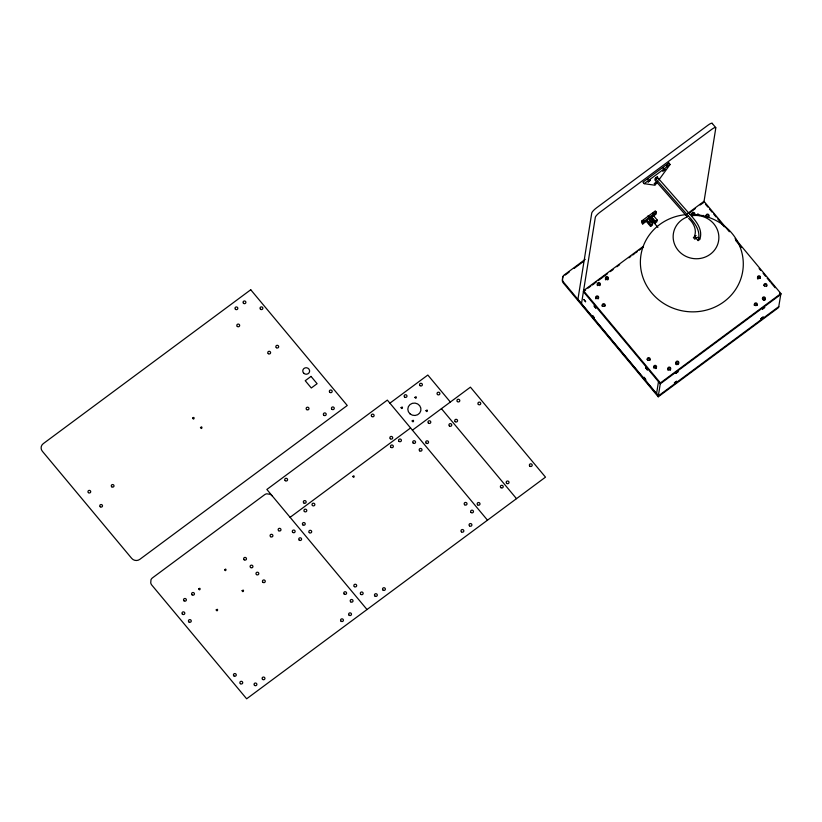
<?xml version="1.0" encoding="UTF-8"?>
<svg xmlns="http://www.w3.org/2000/svg" width="822" height="822" viewBox="0 0 822 822"><rect width="100%" height="100%" fill="white"/><g stroke="black" fill="none" stroke-linecap="round" stroke-linejoin="round"><path stroke-width="1.23" d="M649.801 220.954L650.582 221.55L649.945 220.913M581.473 303.78L595.323 217.327A5.723 1.274 -39.8 0 1 600.081 212.158L711.636 129.424A5.723 1.274 -39.8 0 1 715.808 127.965L703.858 202.531M648.907 219.382L656.11 214.039L656.408 212.179L655.34 210.894L641.951 220.82L641.653 222.68L642.722 223.964L646.842 220.913M642.722 223.964L643.02 222.104L656.408 212.179M639.208 250.207L642.927 247.443L643.081 246.518L643.482 247.011M657.21 178.538L657.508 176.679L655.309 178.312L655.011 180.172L687.192 216.813M655.432 179.864L655.72 178.004M650.88 224.601L646.595 219.464L646.298 221.324L650.582 226.461L650.88 224.601L652.668 223.276L648.373 218.138M652.668 223.276L652.37 225.136L650.582 226.461M655.34 221.293L651.055 216.145L650.757 218.005L655.042 223.152L655.34 221.293L657.127 219.967L652.843 214.83M657.127 219.967L656.829 221.827L655.042 223.152M656.542 393.789L658.484 381.706M712.232 123.68A5.723 1.274 -39.8 0 0 708.071 125.129L596.505 207.874A5.723 1.274 -39.8 0 0 591.748 213.042L577.897 299.496L658.33 395.927L660.415 382.918L780.9 293.557L735.084 238.616M562.577 277.764L562.33 280.918A6.073 5.733 9.1 0 0 563.512 283.23L658.247 396.81L658.391 395.885L563.666 282.306A6.073 5.733 9.1 0 1 562.484 279.994L562.731 276.829A5.024 4.747 9.1 0 1 564.241 274.938L585.254 259.351M780.9 293.557L778.609 307.541L658.247 396.81M698.217 240.014C701.104 230.756 694.385 222.546 688.559 216.135M700.005 238.688C702.882 229.43 696.172 221.221 690.346 214.809M694.59 236.048C696.912 229.4 693.542 222.937 688.661 218.467M666.58 166.085L668.841 162.962L670.094 164.462L658.792 180.049M657.281 182.135L655.021 185.248L644.191 183.666L642.938 182.165L668.841 162.962M643.236 220.471L642.907 221.026L643.534 220.728M652.935 213.309L653.891 212.579M647.52 179.638L648.178 179.114M702.656 215.754L703.2 215.374M644.191 183.666L670.094 164.462M389.895 403.17L427.83 375.038L450.353 402.04M565.094 275.123L569.225 272.051M574.095 268.445L583.62 261.386M643.081 246.518L583.507 290.7L660.415 382.918M687.552 213.535L703.992 201.339L729.35 231.753M585.644 290.043L583.353 291.625L660.272 383.843L780.756 294.492L779.564 293.064M588.007 288.173L590.802 286.107M592.333 285.07L594.316 283.611M594.532 283.343L596.392 281.967M598.252 280.579L603.225 276.993M603.831 276.439L607.561 273.685M610.356 271.609L613.14 269.534M616.87 266.78L619.654 264.705M628.964 257.8L630.834 256.423M632.693 255.046L634.553 253.659M635.478 252.971L637.348 251.594M689.874 212.631L692.987 210.422M693.604 209.867L695.463 208.49M700.118 205.038L703.889 202.335M290.094 517.326L410.579 427.964M412.418 430.173L470.431 387.152L545.5 477.15L246.651 698.803L151.916 585.223A6.073 5.733 9.1 0 1 150.734 582.911L150.981 579.746A5.024 4.747 9.1 0 1 152.491 577.856L264.55 494.752A5.024 4.747 9.1 0 1 266.862 493.817L270.171 494.33A6.073 5.733 9.1 0 1 272.277 495.954M696.08 235.513L693.398 237.507L694.826 239.223L697.508 237.229M658.33 395.927L778.814 306.575M688.744 213.021L657.097 176.987M686.966 214.347L655.309 178.312M689.278 213.617L689.987 214.408M687.5 214.943L688.199 215.734M712.14 123.3L715.715 127.585M705.44 204.195L707.845 207.072M709.448 208.994L712.058 212.117M713.681 214.08L716.137 217.008M717.76 218.971L720.216 221.899M721.85 223.861L724.295 226.8M735.721 240.497L741.495 247.422M759.117 268.547L760.72 270.469M763.124 273.356L765.529 276.233M767.132 278.155L770.337 281.997M771.139 282.963L775.146 287.762M697.847 213.751L699.399 215.6M698.464 237.63L699.892 239.346L698.104 240.671L694.528 236.376M648.106 215.662L657.888 227.386M641.951 220.82L643.02 222.104M441.424 408.657L516.493 498.666M487.487 520.182L387.347 400.108L266.862 489.46L367.013 609.534M562.813 277.302A5.024 4.747 9.1 0 1 563.389 276.5M692.72 214.932A1.428 1.356 9.1 0 1 692.278 212.867A1.428 1.356 9.1 0 1 694.498 212.908A1.428 1.356 9.1 0 1 694.045 214.953M607.879 279.644A1.428 1.356 9.1 0 1 607.592 279.922M605.845 279.922A1.428 1.356 9.1 0 1 605.393 279.388M605.393 278.278A1.428 1.356 9.1 0 1 608.116 279.069M597.522 285.655A1.428 1.356 9.1 0 1 597.656 283.837A1.428 1.356 9.1 0 1 599.587 283.837A1.428 1.356 9.1 0 1 599.783 285.666M595.796 298.807A1.428 1.356 9.1 0 1 597.049 296.855A1.428 1.356 9.1 0 1 598.365 298.807M602.136 306.246A1.428 1.356 9.1 0 1 603.461 304.602A1.428 1.356 9.1 0 1 604.941 306.164M647.12 359.635A1.428 1.356 9.1 0 1 648.918 358.608A1.428 1.356 9.1 0 1 649.853 360.426M653.582 367.886A1.428 1.356 9.1 0 1 655.432 366.365A1.428 1.356 9.1 0 1 655.935 368.667M670.362 370.085A1.428 1.356 9.1 0 1 670.146 370.352M668.173 370.352A1.428 1.356 9.1 0 1 667.875 369.972M667.854 368.749A1.428 1.356 9.1 0 1 670.567 369.499M675.848 363.786A1.428 1.356 9.1 0 1 676.66 362.122A1.428 1.356 9.1 0 1 678.489 362.81A1.428 1.356 9.1 0 1 677.924 364.567M676.537 364.578A1.428 1.356 9.1 0 1 676.085 364.218M706.036 216.792A1.428 1.356 9.1 0 1 706.786 215.159A1.428 1.356 9.1 0 1 708.605 215.693A1.428 1.356 9.1 0 1 708.287 217.46M691.836 214.943A1.428 1.356 9.1 0 1 693.213 213.319A1.428 1.356 9.1 0 1 694.641 214.932M754.267 305.373A1.428 1.356 9.1 0 1 755.665 303.832A1.428 1.356 9.1 0 1 757.093 305.394M762.384 298.746A1.428 1.356 9.1 0 1 764.203 297.934A1.428 1.356 9.1 0 1 765.087 299.67M764.881 300.04A1.428 1.356 9.1 0 1 764.326 300.451M763.885 285.614A1.428 1.356 9.1 0 1 765.755 284.546A1.428 1.356 9.1 0 1 766.556 286.508M757.925 279.1A1.428 1.356 9.1 0 1 757.463 278.411M757.452 277.744A1.428 1.356 9.1 0 1 759.117 276.757A1.428 1.356 9.1 0 1 760.258 278.298M690.151 214.398A51.529 48.662 9.1 0 1 737.786 285.84A51.529 48.662 9.1 0 1 649.483 290.084A51.529 48.662 9.1 0 1 686.483 214.573M692.011 215.713A22.903 21.629 9.1 0 1 718.007 243.384A22.903 21.629 9.1 0 1 680.78 253.001A22.903 21.629 9.1 0 1 687.315 216.926M676.229 364.557A1.428 1.356 9.1 0 1 677.318 364.547M763.278 300.266A1.428 1.356 9.1 0 1 764.09 300.472M401.074 407.671C402.544 410.61 403.345 405.143 401.074 407.671M412.151 420.956C413.61 423.895 414.432 418.439 412.151 420.956M414.905 397.406C416.353 400.355 417.216 394.889 414.905 397.406M425.991 410.692C427.43 413.641 428.272 408.185 425.991 410.692M643.945 222.238L645.362 221.118L643.955 222.217M648.137 181.96L650.274 180.306L648.137 181.96M654.333 183.748L656.47 182.094L654.333 183.748M653.757 214.963L655.175 213.843L653.757 214.963M662.861 171.038L664.977 169.363L662.861 171.038M192.605 418.131C194.013 421.254 195.194 415.613 192.615 418.038M200.465 427.553C202.037 430.707 202.849 424.912 200.465 427.553M352.761 476.462C354.22 479.411 355.001 473.996 352.761 476.462M592.58 315.658L594.347 317.867L592.58 315.658M594.131 305.99L595.888 308.199L594.142 305.948M648.013 222.279L649.144 223.687L648.013 222.279M652.483 218.971L653.603 220.378L652.493 218.919M644.037 377.349L645.794 379.558L644.047 377.308M645.589 367.681L647.346 369.89L645.589 367.681M198.698 588.932C199.982 591.891 201.164 586.6 198.708 588.86M216.207 609.934C217.604 612.904 218.539 607.489 216.207 609.934M224.57 569.738C225.947 572.718 226.954 567.283 224.57 569.738M242.089 590.741C243.363 593.7 244.586 588.398 242.11 590.658M583.867 299.485L585.603 301.725L583.867 299.485M674.389 382.939L676.598 381.213L674.441 382.816M675.941 373.27L678.16 371.575L675.961 373.209M760.925 318.751L763.135 317.035L760.925 318.751M762.477 309.082L764.686 307.366L762.477 309.082M250.741 289.765L43.247 443.664A5.723 5.405 9.1 0 0 42.354 451.257L131.726 558.405A5.723 5.405 9.1 0 0 139.761 559.381L347.254 405.493L250.741 289.765M311.024 376.404L305.229 380.709L311.302 387.994L317.107 383.689L311.024 376.404M663.118 168.048L663.621 167.832L663.138 168.037M650.654 221.652L650.932 222.217L650.675 221.683M605.865 278.884A1.428 1.356 9.1 0 0 608.239 278.268A1.428 1.356 9.1 0 0 606.441 276.624A1.428 1.356 9.1 0 0 605.865 278.884M597.799 284.864A1.428 1.356 9.1 0 0 600.173 284.248A1.428 1.356 9.1 0 0 598.375 282.593A1.428 1.356 9.1 0 0 597.799 284.864M596.238 298.252A1.428 1.356 9.1 0 0 598.611 297.626A1.428 1.356 9.1 0 0 596.813 295.982A1.428 1.356 9.1 0 0 596.238 298.252M602.69 305.99A1.428 1.356 9.1 0 0 605.064 305.363A1.428 1.356 9.1 0 0 603.276 303.719A1.428 1.356 9.1 0 0 602.69 305.99M647.746 359.995A1.428 1.356 9.1 0 0 650.079 359.235A1.428 1.356 9.1 0 0 648.188 357.693A1.428 1.356 9.1 0 0 647.746 359.995M654.209 367.732A1.428 1.356 9.1 0 0 656.542 366.982A1.428 1.356 9.1 0 0 654.651 365.43A1.428 1.356 9.1 0 0 654.209 367.732M668.368 369.458A1.428 1.356 9.1 0 0 670.69 368.698A1.428 1.356 9.1 0 0 668.8 367.157A1.428 1.356 9.1 0 0 668.368 369.458M676.424 363.478A1.428 1.356 9.1 0 0 678.756 362.718A1.428 1.356 9.1 0 0 676.866 361.177A1.428 1.356 9.1 0 0 676.424 363.478M706.622 216.484A1.428 1.356 9.1 0 0 708.944 215.724A1.428 1.356 9.1 0 0 707.054 214.182A1.428 1.356 9.1 0 0 706.622 216.484M754.843 305.219A1.428 1.356 9.1 0 0 757.216 304.592A1.428 1.356 9.1 0 0 755.418 302.948A1.428 1.356 9.1 0 0 754.843 305.219M762.908 299.239A1.428 1.356 9.1 0 0 765.282 298.612A1.428 1.356 9.1 0 0 763.484 296.968A1.428 1.356 9.1 0 0 762.908 299.239M764.47 285.861A1.428 1.356 9.1 0 0 766.844 285.234A1.428 1.356 9.1 0 0 765.046 283.59A1.428 1.356 9.1 0 0 764.47 285.861M758.007 278.113A1.428 1.356 9.1 0 0 760.381 277.487A1.428 1.356 9.1 0 0 758.593 275.843A1.428 1.356 9.1 0 0 758.007 278.113M437.479 394.509A1.428 1.356 9.1 0 0 439.852 393.872A1.428 1.356 9.1 0 0 438.044 392.238A1.428 1.356 9.1 0 0 437.479 394.509M419.98 385.621A1.428 1.356 9.1 0 0 422.344 384.973A1.428 1.356 9.1 0 0 420.535 383.34A1.428 1.356 9.1 0 0 419.98 385.621M404.578 397.036A1.428 1.356 9.1 0 0 406.952 396.399A1.428 1.356 9.1 0 0 405.143 394.766A1.428 1.356 9.1 0 0 404.578 397.036M409.962 413.805A6.586 6.216 9.1 0 0 420.813 410.702A6.586 6.216 9.1 0 0 412.377 403.314A6.586 6.216 9.1 0 0 409.962 413.805M529.83 466.136A1.428 1.356 9.1 0 0 532.183 465.458A1.428 1.356 9.1 0 0 530.354 463.855A1.428 1.356 9.1 0 0 529.83 466.136M478.373 404.445A1.428 1.356 9.1 0 0 480.736 403.766A1.428 1.356 9.1 0 0 478.907 402.163A1.428 1.356 9.1 0 0 478.373 404.445M457.392 401.557A1.428 1.356 9.1 0 0 459.765 400.93A1.428 1.356 9.1 0 0 457.967 399.287A1.428 1.356 9.1 0 0 457.392 401.557M455.172 421.655A1.428 1.356 9.1 0 0 457.535 420.977A1.428 1.356 9.1 0 0 455.696 419.374A1.428 1.356 9.1 0 0 455.172 421.655M506.629 483.346A1.428 1.356 9.1 0 0 508.982 482.668A1.428 1.356 9.1 0 0 507.153 481.065A1.428 1.356 9.1 0 0 506.629 483.346M428.396 423.073A1.428 1.356 9.1 0 0 430.759 422.446A1.428 1.356 9.1 0 0 428.961 420.802A1.428 1.356 9.1 0 0 428.396 423.073M449.377 425.95A1.428 1.356 9.1 0 0 451.73 425.282A1.428 1.356 9.1 0 0 449.901 423.669A1.428 1.356 9.1 0 0 449.377 425.95M500.824 487.641A1.428 1.356 9.1 0 0 503.187 486.973A1.428 1.356 9.1 0 0 501.348 485.36A1.428 1.356 9.1 0 0 500.824 487.641M299.249 540.157A1.428 1.356 9.1 0 0 301.571 539.407A1.428 1.356 9.1 0 0 299.681 537.855A1.428 1.356 9.1 0 0 299.249 540.157M292.786 532.409A1.428 1.356 9.1 0 0 295.119 531.659A1.428 1.356 9.1 0 0 293.228 530.108A1.428 1.356 9.1 0 0 292.786 532.409M278.627 530.693A1.428 1.356 9.1 0 0 280.96 529.933A1.428 1.356 9.1 0 0 279.069 528.392A1.428 1.356 9.1 0 0 278.627 530.693M270.572 536.674A1.428 1.356 9.1 0 0 272.894 535.913A1.428 1.356 9.1 0 0 271.003 534.372A1.428 1.356 9.1 0 0 270.572 536.674M341.007 621.155A1.428 1.356 9.1 0 0 343.391 620.528A1.428 1.356 9.1 0 0 341.592 618.884A1.428 1.356 9.1 0 0 341.007 621.155M349.073 615.175A1.428 1.356 9.1 0 0 351.446 614.548A1.428 1.356 9.1 0 0 349.648 612.904A1.428 1.356 9.1 0 0 349.073 615.175M350.634 601.796A1.428 1.356 9.1 0 0 353.008 601.17A1.428 1.356 9.1 0 0 351.22 599.526A1.428 1.356 9.1 0 0 350.634 601.796M344.182 594.049A1.428 1.356 9.1 0 0 346.555 593.422A1.428 1.356 9.1 0 0 344.757 591.778A1.428 1.356 9.1 0 0 344.182 594.049M192.029 594.82A1.428 1.356 9.1 0 0 194.403 594.193A1.428 1.356 9.1 0 0 192.605 592.549A1.428 1.356 9.1 0 0 192.029 594.82M183.964 600.8A1.428 1.356 9.1 0 0 186.337 600.173A1.428 1.356 9.1 0 0 184.549 598.529A1.428 1.356 9.1 0 0 183.964 600.8M182.402 614.178A1.428 1.356 9.1 0 0 184.775 613.551A1.428 1.356 9.1 0 0 182.987 611.907A1.428 1.356 9.1 0 0 182.402 614.178M188.865 621.925A1.428 1.356 9.1 0 0 191.238 621.298A1.428 1.356 9.1 0 0 189.44 619.654A1.428 1.356 9.1 0 0 188.865 621.925M233.921 675.92A1.428 1.356 9.1 0 0 236.253 675.17A1.428 1.356 9.1 0 0 234.352 673.629A1.428 1.356 9.1 0 0 233.921 675.92M240.373 683.668A1.428 1.356 9.1 0 0 242.706 682.918A1.428 1.356 9.1 0 0 240.815 681.366A1.428 1.356 9.1 0 0 240.373 683.668M254.532 685.384A1.428 1.356 9.1 0 0 256.865 684.634A1.428 1.356 9.1 0 0 254.974 683.092A1.428 1.356 9.1 0 0 254.532 685.384M262.598 679.414A1.428 1.356 9.1 0 0 264.931 678.653A1.428 1.356 9.1 0 0 263.04 677.112A1.428 1.356 9.1 0 0 262.598 679.414M262.927 582.305A1.428 1.356 9.1 0 0 265.259 581.555A1.428 1.356 9.1 0 0 263.369 580.013A1.428 1.356 9.1 0 0 262.927 582.305M256.464 574.568A1.428 1.356 9.1 0 0 258.796 573.807A1.428 1.356 9.1 0 0 256.906 572.266A1.428 1.356 9.1 0 0 256.464 574.568M244.134 559.782A1.428 1.356 9.1 0 0 246.466 559.022A1.428 1.356 9.1 0 0 244.576 557.48A1.428 1.356 9.1 0 0 244.134 559.782M250.597 567.519A1.428 1.356 9.1 0 0 252.919 566.769A1.428 1.356 9.1 0 0 251.029 565.217A1.428 1.356 9.1 0 0 250.597 567.519M312.452 505.509A1.428 1.356 9.1 0 0 314.826 504.883A1.428 1.356 9.1 0 0 313.028 503.239A1.428 1.356 9.1 0 0 312.452 505.509M304.387 511.49A1.428 1.356 9.1 0 0 306.76 510.863A1.428 1.356 9.1 0 0 304.972 509.219A1.428 1.356 9.1 0 0 304.387 511.49M302.825 524.868A1.428 1.356 9.1 0 0 305.198 524.241A1.428 1.356 9.1 0 0 303.4 522.597A1.428 1.356 9.1 0 0 302.825 524.868M309.288 532.615A1.428 1.356 9.1 0 0 311.661 531.988A1.428 1.356 9.1 0 0 309.863 530.344A1.428 1.356 9.1 0 0 309.288 532.615M354.344 586.61A1.428 1.356 9.1 0 0 356.666 585.86A1.428 1.356 9.1 0 0 354.775 584.308A1.428 1.356 9.1 0 0 354.344 586.61M360.796 594.357A1.428 1.356 9.1 0 0 363.129 593.597A1.428 1.356 9.1 0 0 361.238 592.056A1.428 1.356 9.1 0 0 360.796 594.357M374.955 596.073A1.428 1.356 9.1 0 0 377.288 595.323A1.428 1.356 9.1 0 0 375.397 593.772A1.428 1.356 9.1 0 0 374.955 596.073M383.021 590.093A1.428 1.356 9.1 0 0 385.354 589.343A1.428 1.356 9.1 0 0 383.453 587.792A1.428 1.356 9.1 0 0 383.021 590.093M419.672 450.846A1.428 1.356 9.1 0 0 421.994 450.086A1.428 1.356 9.1 0 0 420.104 448.545A1.428 1.356 9.1 0 0 419.672 450.846M413.209 443.099A1.428 1.356 9.1 0 0 415.542 442.349A1.428 1.356 9.1 0 0 413.651 440.798A1.428 1.356 9.1 0 0 413.209 443.099M399.05 441.383A1.428 1.356 9.1 0 0 401.383 440.623A1.428 1.356 9.1 0 0 399.492 439.082A1.428 1.356 9.1 0 0 399.05 441.383M390.995 447.363A1.428 1.356 9.1 0 0 393.317 446.603A1.428 1.356 9.1 0 0 391.426 445.062A1.428 1.356 9.1 0 0 390.995 447.363M461.43 531.844A1.428 1.356 9.1 0 0 463.803 531.218A1.428 1.356 9.1 0 0 462.015 529.573A1.428 1.356 9.1 0 0 461.43 531.844M469.496 525.864A1.428 1.356 9.1 0 0 471.869 525.237A1.428 1.356 9.1 0 0 470.071 523.593A1.428 1.356 9.1 0 0 469.496 525.864M471.057 512.486A1.428 1.356 9.1 0 0 473.431 511.859A1.428 1.356 9.1 0 0 471.643 510.215A1.428 1.356 9.1 0 0 471.057 512.486M464.605 504.739A1.428 1.356 9.1 0 0 466.978 504.112A1.428 1.356 9.1 0 0 465.18 502.468A1.428 1.356 9.1 0 0 464.605 504.739M285.172 480.623A1.428 1.356 9.1 0 0 287.546 479.997A1.428 1.356 9.1 0 0 285.748 478.353A1.428 1.356 9.1 0 0 285.172 480.623M303.76 502.91A1.428 1.356 9.1 0 0 306.133 502.283A1.428 1.356 9.1 0 0 304.335 500.639A1.428 1.356 9.1 0 0 303.76 502.91M371.708 416.446A1.428 1.356 9.1 0 0 374.082 415.819A1.428 1.356 9.1 0 0 372.284 414.175A1.428 1.356 9.1 0 0 371.708 416.446M390.306 438.732A1.428 1.356 9.1 0 0 392.669 438.105A1.428 1.356 9.1 0 0 390.871 436.461A1.428 1.356 9.1 0 0 390.306 438.732M426.166 443.161A1.428 1.356 9.1 0 0 428.529 442.493A1.428 1.356 9.1 0 0 426.69 440.88A1.428 1.356 9.1 0 0 426.166 443.161M477.623 504.852A1.428 1.356 9.1 0 0 479.976 504.184A1.428 1.356 9.1 0 0 478.147 502.571A1.428 1.356 9.1 0 0 477.623 504.852M276.326 347.675A1.428 1.356 9.1 0 0 278.658 346.925A1.428 1.356 9.1 0 0 276.757 345.384A1.428 1.356 9.1 0 0 276.326 347.675M268.26 353.655A1.428 1.356 9.1 0 0 270.592 352.905A1.428 1.356 9.1 0 0 268.702 351.364A1.428 1.356 9.1 0 0 268.26 353.655M88.416 492.625A1.377 1.295 9.1 0 0 90.687 491.977A1.377 1.295 9.1 0 0 88.92 490.426A1.377 1.295 9.1 0 0 88.416 492.625M100.222 506.763A1.377 1.295 9.1 0 0 102.483 506.116A1.377 1.295 9.1 0 0 100.726 504.574A1.377 1.295 9.1 0 0 100.222 506.763M111.72 486.788A1.377 1.295 9.1 0 0 113.981 486.141A1.377 1.295 9.1 0 0 112.224 484.6A1.377 1.295 9.1 0 0 111.72 486.788M329.848 392.361A1.428 1.356 9.1 0 0 332.17 391.601A1.428 1.356 9.1 0 0 330.269 390.06A1.428 1.356 9.1 0 0 329.848 392.361M331.913 409.294A1.428 1.356 9.1 0 0 334.246 408.565A1.428 1.356 9.1 0 0 332.376 407.003A1.428 1.356 9.1 0 0 331.913 409.294M323.786 415.223A1.428 1.356 9.1 0 0 326.17 414.617A1.428 1.356 9.1 0 0 324.382 412.952A1.428 1.356 9.1 0 0 323.786 415.223M306.637 409.572A1.428 1.356 9.1 0 0 308.969 408.811A1.428 1.356 9.1 0 0 307.068 407.27A1.428 1.356 9.1 0 0 306.637 409.572M303.883 373.342A3.432 3.247 9.1 0 0 309.545 371.719A3.432 3.247 9.1 0 0 305.147 367.866A3.432 3.247 9.1 0 0 303.883 373.342M260.512 309.247A1.428 1.356 9.1 0 0 262.845 308.476A1.428 1.356 9.1 0 0 260.944 306.945A1.428 1.356 9.1 0 0 260.512 309.247M235.493 309.329A1.428 1.356 9.1 0 0 237.815 308.548A1.428 1.356 9.1 0 0 235.904 307.027A1.428 1.356 9.1 0 0 235.493 309.329M243.497 303.308A1.428 1.356 9.1 0 0 245.86 302.63A1.428 1.356 9.1 0 0 244.031 301.027A1.428 1.356 9.1 0 0 243.497 303.308M237.311 326.447A1.428 1.356 9.1 0 0 239.644 325.687A1.428 1.356 9.1 0 0 237.743 324.145A1.428 1.356 9.1 0 0 237.311 326.447"/></g></svg>
